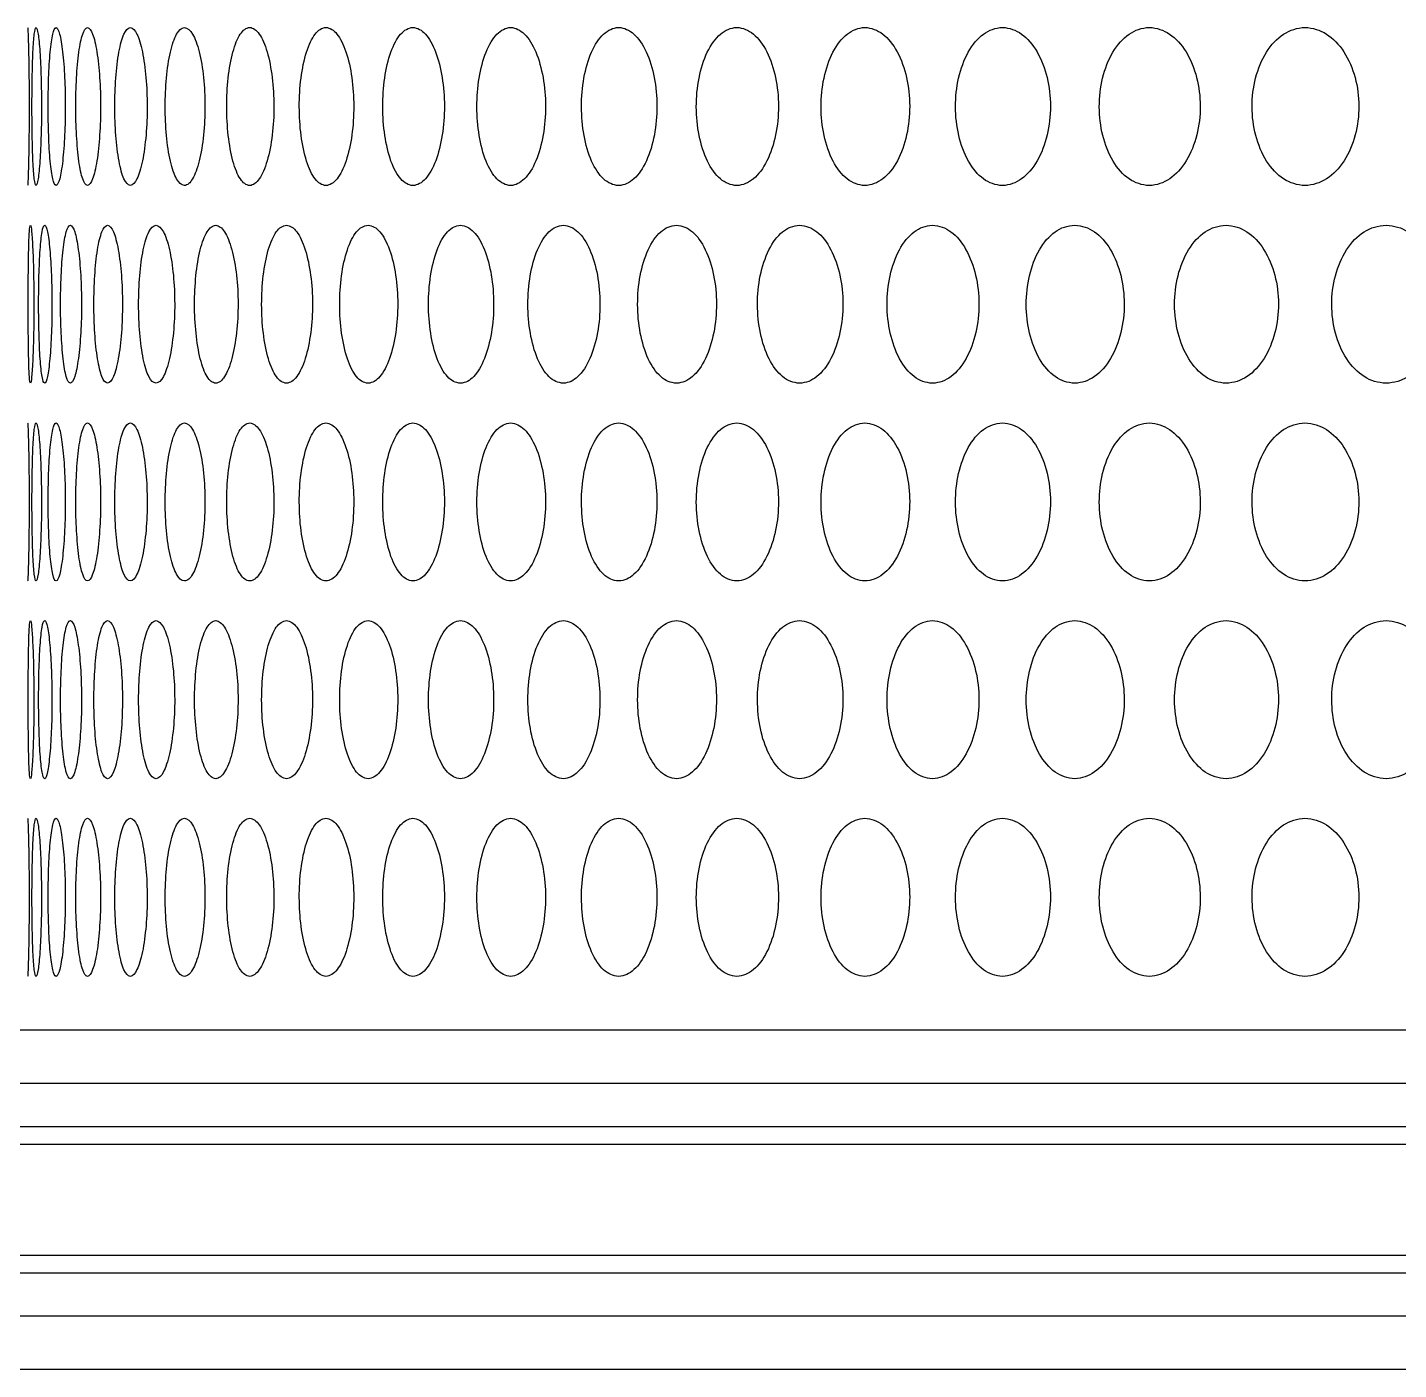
# Model space of a CAD drawing. Header units: millimetres. Extents: x 750 to 8479, y 2174 to 4333.
# Drawn here: x 1027.4 to 1096.8, y 2605.2 to 2673.1 of the extents above; entities that cross this region are included whole.
import ezdxf

# ---------------------------------------------------------------- set-up
doc = ezdxf.new("R2010")
doc.units = ezdxf.units.MM
doc.header["$LTSCALE"] = 153.67
doc.layers.add('02___PRT_ALL_AXES', color=7, linetype='CONTINUOUS')

msp = doc.modelspace()

# ---------------------------------------------------------------- linework, layer by layer
at = {"layer": '02___PRT_ALL_AXES', "color": 0, "linetype": 'Continuous'}
for p, q in [((1529.25067, 2622.35331), (1023.94441, 2622.35331)), ((1538.06146, 2619.64215), (1015.07662, 2619.64215)), ((1012.91179, 2617.46591), (1537.89345, 2617.46591)), ((1012.81221, 2616.58197), (1538.8604, 2616.58197)), ((1537.68498, 2610.94985), (1012.81221, 2610.94985)), ((1012.91179, 2610.06591), (1538.31789, 2610.06591)), ((1015.07662, 2607.88967), (1538.06146, 2607.88967)), ((1529.25067, 2605.17852), (1023.94441, 2605.17852))]:
    msp.add_line(p, q, dxfattribs=at)
for points in [[(1027.42862, 2673.06591), (1027.43552, 2673.04407), (1027.45192, 2672.83209), (1027.4805, 2671.88914), (1027.50241, 2670.54927), (1027.51024, 2669.08257), (1027.50272, 2667.60871), (1027.48079, 2666.25421), (1027.45201, 2665.30107), (1027.43555, 2665.08754), (1027.42862, 2665.06591)], [(1027.85966, 2665.06591), (1027.82408, 2665.08775), (1027.7645, 2665.29974), (1027.69755, 2666.24269), (1027.65933, 2667.58256), (1027.64735, 2669.04925), (1027.65884, 2670.52312), (1027.69692, 2671.87762), (1027.76417, 2672.83075), (1027.82394, 2673.04428), (1027.85966, 2673.06591)], [(1027.85966, 2673.06591), (1027.89524, 2673.04407), (1027.96291, 2672.83209), (1028.05595, 2671.88914), (1028.11844, 2670.54927), (1028.13961, 2669.08257), (1028.11928, 2667.60871), (1028.05688, 2666.25421), (1027.9633, 2665.30107), (1027.89538, 2665.08754), (1027.85966, 2665.06591)], [(1028.87188, 2665.06591), (1028.8077, 2665.08775), (1028.69696, 2665.29974), (1028.56566, 2666.24269), (1028.48693, 2667.58256), (1028.46161, 2669.04925), (1028.4859, 2670.52312), (1028.56441, 2671.87762), (1028.69634, 2672.83075), (1028.80744, 2673.04428), (1028.87188, 2673.06591)], [(1028.87188, 2673.06591), (1028.93605, 2673.04407), (1029.05485, 2672.83209), (1029.21213, 2671.88914), (1029.31503, 2670.54927), (1029.34951, 2669.08257), (1029.31642, 2667.60871), (1029.21367, 2666.25421), (1029.05552, 2665.30107), (1028.93631, 2665.08754), (1028.87188, 2665.06591)], [(1030.46291, 2665.06591), (1030.37029, 2665.08775), (1030.20866, 2665.29974), (1030.01331, 2666.24269), (1029.89424, 2667.58256), (1029.85564, 2669.04925), (1029.89268, 2670.52312), (1030.01144, 2671.87762), (1030.20775, 2672.83075), (1030.36992, 2673.04428), (1030.46291, 2673.06591)], [(1030.46291, 2673.06591), (1030.55554, 2673.04407), (1030.72518, 2672.83209), (1030.94634, 2671.88914), (1031.08942, 2670.54927), (1031.13712, 2669.08257), (1031.09133, 2667.60871), (1030.9485, 2666.25421), (1030.72614, 2665.30107), (1030.55591, 2665.08754), (1030.46291, 2665.06591)], [(1032.62907, 2665.06591), (1032.50821, 2665.08775), (1032.29606, 2665.29974), (1032.03712, 2666.24269), (1031.878, 2667.58256), (1031.8262, 2669.04925), (1031.8759, 2670.52312), (1032.03464, 2671.87762), (1032.29486, 2672.83075), (1032.50772, 2673.04428), (1032.62907, 2673.06591)], [(1032.62907, 2673.06591), (1032.74992, 2673.04407), (1032.97001, 2672.83209), (1033.25454, 2671.88914), (1033.43746, 2670.54927), (1033.49828, 2669.08257), (1033.43991, 2667.60871), (1033.25731, 2666.25421), (1032.97125, 2665.30107), (1032.75041, 2665.08754), (1032.62907, 2665.06591)], [(1035.36529, 2665.06591), (1035.21648, 2665.08775), (1034.9543, 2665.29974), (1034.63238, 2666.24269), (1034.43357, 2667.58256), (1034.3687, 2669.04925), (1034.43095, 2670.52312), (1034.62929, 2671.87762), (1034.95283, 2672.83075), (1035.21588, 2673.04428), (1035.36529, 2673.06591)], [(1035.36529, 2673.06591), (1035.51409, 2673.04407), (1035.78412, 2672.83209), (1036.13135, 2671.88914), (1036.35369, 2670.54927), (1036.42748, 2669.08257), (1036.35666, 2667.60871), (1036.13472, 2666.25421), (1035.78565, 2665.30107), (1035.51469, 2665.08754), (1035.36529, 2665.06591)], [(1038.66521, 2665.06591), (1038.4888, 2665.08775), (1038.1772, 2665.29974), (1037.79304, 2666.24269), (1037.55501, 2667.58256), (1037.47723, 2669.04925), (1037.55187, 2670.52312), (1037.78935, 2671.87762), (1038.17545, 2672.83075), (1038.48809, 2673.04428), (1038.66521, 2673.06591)], [(1038.66521, 2673.06591), (1038.84162, 2673.04407), (1039.16096, 2672.83209), (1039.57008, 2671.88914), (1039.83132, 2670.54927), (1039.91791, 2669.08257), (1039.8348, 2667.60871), (1039.57405, 2666.25421), (1039.16276, 2665.30107), (1038.84233, 2665.08754), (1038.66521, 2665.06591)], [(1042.52114, 2665.06591), (1042.31754, 2665.08775), (1041.95725, 2665.29974), (1041.51175, 2666.24269), (1041.23506, 2667.58256), (1041.14453, 2669.04925), (1041.2314, 2670.52312), (1041.50747, 2671.87762), (1041.95523, 2672.83075), (1042.31672, 2673.04428), (1042.52114, 2673.06591)], [(1042.52114, 2673.06591), (1042.72475, 2673.04407), (1043.09265, 2672.83209), (1043.56271, 2671.88914), (1043.86224, 2670.54927), (1043.96143, 2669.08257), (1043.86624, 2667.60871), (1043.56727, 2666.25421), (1043.09472, 2665.30107), (1042.72557, 2665.08754), (1042.52114, 2665.06591)], [(1046.92411, 2665.06591), (1046.69379, 2665.08775), (1046.28565, 2665.29974), (1045.77984, 2666.24269), (1045.46513, 2667.58256), (1045.36207, 2669.04925), (1045.46096, 2670.52312), (1045.77498, 2671.87762), (1046.28336, 2672.83075), (1046.69286, 2673.04428), (1046.92411, 2673.06591)], [(1046.92411, 2673.06591), (1047.15443, 2673.04407), (1047.57004, 2672.83209), (1048.09995, 2671.88914), (1048.43708, 2670.54927), (1048.54863, 2669.08257), (1048.44157, 2667.60871), (1048.10508, 2666.25421), (1047.57239, 2665.30107), (1047.15536, 2665.08754), (1046.92411, 2665.06591)], [(1051.86386, 2665.06591), (1051.60736, 2665.08775), (1051.15232, 2665.29974), (1050.58738, 2666.24269), (1050.23537, 2667.58256), (1050.12002, 2669.04925), (1050.23071, 2670.52312), (1050.58195, 2671.87762), (1051.14976, 2672.83075), (1051.60632, 2673.04428), (1051.86386, 2673.06591)], [(1051.86386, 2673.06591), (1052.12036, 2673.04407), (1052.58271, 2672.83209), (1053.17123, 2671.88914), (1053.54517, 2670.54927), (1053.66883, 2669.08257), (1053.55015, 2667.60871), (1053.17693, 2666.25421), (1052.58532, 2665.30107), (1052.12139, 2665.08754), (1051.86386, 2665.06591)], [(1057.32888, 2665.06591), (1057.04679, 2665.08775), (1056.54591, 2665.29974), (1055.92316, 2666.24269), (1055.53469, 2667.58256), (1055.40732, 2669.04925), (1055.52954, 2670.52312), (1055.91717, 2671.87762), (1056.54309, 2672.83075), (1057.04566, 2673.04428), (1057.32888, 2673.06591)], [(1057.32888, 2673.06591), (1057.61097, 2673.04407), (1058.11899, 2672.83209), (1058.76474, 2671.88914), (1059.17462, 2670.54927), (1059.3101, 2669.08257), (1059.18007, 2667.60871), (1058.77099, 2666.25421), (1058.12185, 2665.30107), (1057.6121, 2665.08754), (1057.32888, 2665.06591)], [(1063.30645, 2665.06591), (1062.99943, 2665.08775), (1062.45388, 2665.29974), (1061.77477, 2666.24269), (1061.35073, 2667.58256), (1061.21164, 2669.04925), (1061.34511, 2670.52312), (1061.76823, 2671.87762), (1062.45081, 2672.83075), (1062.9982, 2673.04428), (1063.30645, 2673.06591)], [(1063.30645, 2673.06591), (1063.61347, 2673.04407), (1064.16596, 2672.83209), (1064.86745, 2671.88914), (1065.31231, 2670.54927), (1065.4593, 2669.08257), (1065.31824, 2667.60871), (1064.87424, 2666.25421), (1064.16908, 2665.30107), (1063.6147, 2665.08754), (1063.30645, 2665.06591)], [(1069.78265, 2665.06591), (1069.45142, 2665.08775), (1068.86246, 2665.29974), (1068.12857, 2666.24269), (1067.66995, 2667.58256), (1067.51946, 2669.04925), (1067.66387, 2670.52312), (1068.12151, 2671.87762), (1068.85914, 2672.83075), (1069.45009, 2673.04428), (1069.78265, 2673.06591)], [(1069.78265, 2673.06591), (1070.11388, 2673.04407), (1070.70957, 2672.83209), (1071.46516, 2671.88914), (1071.94397, 2670.54927), (1072.10211, 2669.08257), (1071.95034, 2667.60871), (1071.47247, 2666.25421), (1070.71293, 2665.30107), (1070.11521, 2665.08754), (1069.78265, 2665.06591)], [(1076.74239, 2665.06591), (1076.38772, 2665.08775), (1075.75672, 2665.29974), (1074.96977, 2666.24269), (1074.47764, 2667.58256), (1074.31609, 2669.04925), (1074.47111, 2670.52312), (1074.96219, 2671.87762), (1075.75317, 2672.83075), (1076.38629, 2673.04428), (1076.74239, 2673.06591)], [(1076.74239, 2673.06591), (1077.09706, 2673.04407), (1077.73456, 2672.83209), (1078.54249, 2671.88914), (1079.05413, 2670.54927), (1079.22307, 2669.08257), (1079.06094, 2667.60871), (1078.55031, 2666.25421), (1077.73815, 2665.30107), (1077.09849, 2665.08754), (1076.74239, 2665.06591)], [(1084.16946, 2665.06591), (1083.79218, 2665.08775), (1083.12062, 2665.29974), (1082.28243, 2666.24269), (1081.75793, 2667.58256), (1081.58572, 2669.04925), (1081.75098, 2670.52312), (1082.27435, 2671.87762), (1083.11684, 2672.83075), (1083.79066, 2673.04428), (1084.16946, 2673.06591)], [(1084.16946, 2673.06591), (1084.54675, 2673.04407), (1085.22457, 2672.83209), (1086.08297, 2671.88914), (1086.62625, 2670.54927), (1086.80559, 2669.08257), (1086.63348, 2667.60871), (1086.09127, 2666.25421), (1085.22839, 2665.30107), (1084.54827, 2665.08754), (1084.16946, 2665.06591)], [(1092.04658, 2665.06591), (1091.64756, 2665.08775), (1090.937, 2665.29974), (1090.04952, 2666.24269), (1089.49389, 2667.58256), (1089.3114, 2669.04925), (1089.48652, 2670.52312), (1090.04097, 2671.87762), (1090.933, 2672.83075), (1091.64595, 2673.04428), (1092.04658, 2673.06591)], [(1092.04658, 2673.06591), (1092.4456, 2673.04407), (1093.16217, 2672.83209), (1094.06902, 2671.88914), (1094.64269, 2670.54927), (1094.83201, 2669.08257), (1094.65032, 2667.60871), (1094.0778, 2666.25421), (1093.16621, 2665.30107), (1092.44721, 2665.08754), (1092.04658, 2665.06591)], [(1027.5714, 2655.06591), (1027.55016, 2655.08775), (1027.51621, 2655.29974), (1027.4815, 2656.24269), (1027.46358, 2657.58256), (1027.45829, 2659.04925), (1027.46336, 2660.52312), (1027.48119, 2661.87762), (1027.51602, 2662.83075), (1027.55007, 2663.04428), (1027.5714, 2663.06591)], [(1027.5714, 2663.06591), (1027.59265, 2663.04407), (1027.63469, 2662.83209), (1027.69552, 2661.88914), (1027.73773, 2660.54927), (1027.75223, 2659.08257), (1027.73831, 2657.60871), (1027.69613, 2656.25421), (1027.63493, 2655.30107), (1027.59273, 2655.08754), (1027.5714, 2655.06591)], [(1028.29324, 2655.06591), (1028.24335, 2655.08775), (1028.15816, 2655.29974), (1028.059, 2656.24269), (1028.00051, 2657.58256), (1027.98186, 2659.04925), (1027.99975, 2660.52312), (1028.05807, 2661.87762), (1028.15769, 2662.83075), (1028.24314, 2663.04428), (1028.29324, 2663.06591)], [(1028.29324, 2663.06591), (1028.34313, 2663.04407), (1028.43639, 2662.83209), (1028.56159, 2661.88914), (1028.6443, 2660.54927), (1028.67214, 2659.08257), (1028.64542, 2657.60871), (1028.56282, 2656.25421), (1028.43692, 2655.30107), (1028.34333, 2655.08754), (1028.29324, 2655.06591)], [(1029.59524, 2655.06591), (1029.51682, 2655.08775), (1029.3806, 2655.29974), (1029.21722, 2656.24269), (1029.11829, 2657.58256), (1029.08632, 2659.04925), (1029.117, 2660.52312), (1029.21567, 2661.87762), (1029.37983, 2662.83075), (1029.5165, 2663.04428), (1029.59524, 2663.06591)], [(1029.59524, 2663.06591), (1029.67367, 2663.04407), (1029.81792, 2662.83209), (1030.0072, 2661.88914), (1030.13023, 2660.54927), (1030.17133, 2659.08257), (1030.13188, 2657.60871), (1030.00905, 2656.25421), (1029.81874, 2655.30107), (1029.67398, 2655.08754), (1029.59524, 2655.06591)], [(1031.47438, 2655.06591), (1031.36761, 2655.08775), (1031.18067, 2655.29974), (1030.95345, 2656.24269), (1030.81432, 2657.58256), (1030.76911, 2659.04925), (1030.81249, 2660.52312), (1030.95128, 2661.87762), (1031.17962, 2662.83075), (1031.36718, 2663.04428), (1031.47438, 2663.06591)], [(1031.47438, 2663.06591), (1031.58116, 2663.04407), (1031.77608, 2662.83209), (1032.029, 2661.88914), (1032.19204, 2660.54927), (1032.24632, 2659.08257), (1032.19422, 2657.60871), (1032.03146, 2656.25421), (1031.77718, 2655.30107), (1031.58158, 2655.08754), (1031.47438, 2655.06591)], [(1033.92629, 2655.06591), (1033.79142, 2655.08775), (1033.55418, 2655.29974), (1033.26366, 2656.24269), (1033.08465, 2657.58256), (1033.0263, 2659.04925), (1033.08229, 2660.52312), (1033.26088, 2661.87762), (1033.55285, 2662.83075), (1033.79087, 2663.04428), (1033.92629, 2663.06591)], [(1033.92629, 2663.06591), (1034.06116, 2663.04407), (1034.30629, 2662.83209), (1034.62226, 2661.88914), (1034.82495, 2660.54927), (1034.89227, 2659.08257), (1034.82765, 2657.60871), (1034.62533, 2656.25421), (1034.30767, 2655.30107), (1034.0617, 2655.08754), (1033.92629, 2655.06591)], [(1036.94524, 2655.06591), (1036.78258, 2655.08775), (1036.49561, 2655.29974), (1036.14246, 2656.24269), (1035.92398, 2657.58256), (1035.85263, 2659.04925), (1035.9211, 2660.52312), (1036.13907, 2661.87762), (1036.494, 2662.83075), (1036.78193, 2663.04428), (1036.94524, 2663.06591)], [(1036.94524, 2663.06591), (1037.10789, 2663.04407), (1037.40266, 2662.83209), (1037.78094, 2661.88914), (1038.0228, 2660.54927), (1038.10302, 2659.08257), (1038.02603, 2657.60871), (1037.78462, 2656.25421), (1037.40432, 2655.30107), (1037.10855, 2655.08754), (1036.94524, 2655.06591)], [(1040.52421, 2655.06591), (1040.33415, 2655.08775), (1039.9981, 2655.29974), (1039.58315, 2656.24269), (1039.32572, 2657.58256), (1039.24153, 2659.04925), (1039.32231, 2660.52312), (1039.57917, 2661.87762), (1039.99622, 2662.83075), (1040.33338, 2663.04428), (1040.52421, 2663.06591)], [(1040.52421, 2663.06591), (1040.71427, 2663.04407), (1041.05799, 2662.83209), (1041.4977, 2661.88914), (1041.77817, 2660.54927), (1041.87109, 2659.08257), (1041.78191, 2657.60871), (1041.50197, 2656.25421), (1041.05993, 2655.30107), (1040.71503, 2655.08754), (1040.52421, 2655.06591)], [(1044.65486, 2655.06591), (1044.43784, 2655.08775), (1044.05351, 2655.29974), (1043.57771, 2656.24269), (1043.28192, 2657.58256), (1043.1851, 2659.04925), (1043.27801, 2660.52312), (1043.57314, 2661.87762), (1044.05135, 2662.83075), (1044.43696, 2663.04428), (1044.65486, 2663.06591)], [(1044.65486, 2663.06591), (1044.87188, 2663.04407), (1045.26376, 2662.83209), (1045.76388, 2661.88914), (1046.08231, 2660.54927), (1046.18771, 2659.08257), (1046.08655, 2657.60871), (1045.76873, 2656.25421), (1045.26597, 2655.30107), (1044.87276, 2655.08754), (1044.65486, 2655.06591)], [(1049.32758, 2655.06591), (1049.08409, 2655.08775), (1048.65238, 2655.29974), (1048.11685, 2656.24269), (1047.78339, 2657.58256), (1047.67416, 2659.04925), (1047.77898, 2660.52312), (1048.1117, 2661.87762), (1048.64995, 2662.83075), (1049.08312, 2663.04428), (1049.32758, 2663.06591)], [(1049.32758, 2663.06591), (1049.57106, 2663.04407), (1050.01017, 2662.83209), (1050.56954, 2661.88914), (1050.92518, 2660.54927), (1051.04282, 2659.08257), (1050.92992, 2657.60871), (1050.57496, 2656.25421), (1050.01265, 2655.30107), (1049.57204, 2655.08754), (1049.32758, 2655.06591)], [(1054.53148, 2655.06591), (1054.2621, 2655.08775), (1053.784, 2655.29974), (1053.18999, 2656.24269), (1052.81964, 2657.58256), (1052.69825, 2659.04925), (1052.81474, 2660.52312), (1053.18427, 2661.87762), (1053.78131, 2662.83075), (1054.26102, 2663.04428), (1054.53148, 2663.06591)], [(1054.53148, 2663.06591), (1054.80085, 2663.04407), (1055.28618, 2662.83209), (1055.90349, 2661.88914), (1056.29551, 2660.54927), (1056.42512, 2659.08257), (1056.30073, 2657.60871), (1055.90947, 2656.25421), (1055.28891, 2655.30107), (1054.80194, 2655.08754), (1054.53148, 2655.06591)], [(1060.25444, 2655.06591), (1059.9598, 2655.08775), (1059.43643, 2655.29974), (1058.78531, 2656.24269), (1058.37893, 2657.58256), (1058.24567, 2659.04925), (1058.37355, 2660.52312), (1058.77905, 2661.87762), (1059.43349, 2662.83075), (1059.95862, 2663.04428), (1060.25444, 2663.06591)], [(1060.25444, 2663.06591), (1060.54908, 2663.04407), (1061.07949, 2662.83209), (1061.75331, 2661.88914), (1062.1808, 2660.54927), (1062.32207, 2659.08257), (1062.18649, 2657.60871), (1061.75983, 2656.25421), (1061.08248, 2655.30107), (1060.55026, 2655.08754), (1060.25444, 2655.06591)], [(1066.48314, 2655.06591), (1066.16392, 2655.08775), (1065.5965, 2655.29974), (1064.88979, 2656.24269), (1064.44833, 2657.58256), (1064.3035, 2659.04925), (1064.44249, 2660.52312), (1064.88299, 2661.87762), (1065.5933, 2662.83075), (1066.16264, 2663.04428), (1066.48314, 2663.06591)], [(1066.48314, 2663.06591), (1066.80235, 2663.04407), (1067.37661, 2662.83209), (1068.10537, 2661.88914), (1068.56734, 2660.54927), (1068.71995, 2659.08257), (1068.57349, 2657.60871), (1068.11242, 2656.25421), (1067.37985, 2655.30107), (1066.80364, 2655.08754), (1066.48314, 2655.06591)], [(1073.20306, 2655.06591), (1072.86001, 2655.08775), (1072.24986, 2655.29974), (1071.48921, 2656.24269), (1071.0137, 2657.58256), (1070.85764, 2659.04925), (1071.0074, 2660.52312), (1071.48189, 2661.87762), (1072.24642, 2662.83075), (1072.85863, 2663.04428), (1073.20306, 2663.06591)], [(1073.20306, 2663.06591), (1073.54611, 2663.04407), (1074.16289, 2662.83209), (1074.94488, 2661.88914), (1075.44025, 2660.54927), (1075.60384, 2659.08257), (1075.44684, 2657.60871), (1074.95244, 2656.25421), (1074.16636, 2655.30107), (1073.54749, 2655.08754), (1073.20306, 2655.06591)], [(1080.39857, 2655.06591), (1080.03248, 2655.08775), (1079.38102, 2655.29974), (1078.5682, 2656.24269), (1078.05974, 2657.58256), (1077.89282, 2659.04925), (1078.053, 2660.52312), (1078.56038, 2661.87762), (1079.37735, 2662.83075), (1080.03101, 2663.04428), (1080.39857, 2663.06591)], [(1080.39857, 2663.06591), (1080.76465, 2663.04407), (1081.4225, 2662.83209), (1082.25591, 2661.88914), (1082.78353, 2660.54927), (1082.95772, 2659.08257), (1082.79055, 2657.60871), (1082.26397, 2656.25421), (1081.42621, 2655.30107), (1080.76612, 2655.08754), (1080.39857, 2655.06591)], [(1088.05289, 2655.06591), (1087.66462, 2655.08775), (1086.97337, 2655.29974), (1086.11028, 2656.24269), (1085.57005, 2657.58256), (1085.39265, 2659.04925), (1085.56289, 2660.52312), (1086.10196, 2661.87762), (1086.96948, 2662.83075), (1087.66306, 2663.04428), (1088.05289, 2663.06591)], [(1088.05289, 2663.06591), (1088.44116, 2663.04407), (1089.13855, 2662.83209), (1090.02144, 2661.88914), (1090.58007, 2660.54927), (1090.76446, 2659.08257), (1090.5875, 2657.60871), (1090.02998, 2656.25421), (1089.14248, 2655.30107), (1088.44272, 2655.08754), (1088.05289, 2655.06591)], [(1096.14821, 2655.06591), (1095.73866, 2655.08775), (1095.00922, 2655.29974), (1094.09787, 2656.24269), (1093.52714, 2657.58256), (1093.33968, 2659.04925), (1093.51958, 2660.52312), (1094.08909, 2661.87762), (1095.00512, 2662.83075), (1095.73702, 2663.04428), (1096.14821, 2663.06591)], [(1096.14821, 2663.06591), (1096.55776, 2663.04407), (1097.29307, 2662.83209), (1098.22337, 2661.88914), (1098.81173, 2660.54927), (1099.00588, 2659.08257), (1098.81955, 2657.60871), (1098.23237, 2656.25421), (1097.29722, 2655.30107), (1096.5594, 2655.08754), (1096.14821, 2655.06591)], [(1027.42862, 2653.06591), (1027.43552, 2653.04407), (1027.45192, 2652.83209), (1027.4805, 2651.88914), (1027.50241, 2650.54927), (1027.51024, 2649.08257), (1027.50272, 2647.60871), (1027.48079, 2646.25421), (1027.45201, 2645.30107), (1027.43555, 2645.08754), (1027.42862, 2645.06591)], [(1027.85966, 2645.06591), (1027.82408, 2645.08775), (1027.7645, 2645.29974), (1027.69755, 2646.24269), (1027.65933, 2647.58256), (1027.64735, 2649.04925), (1027.65884, 2650.52312), (1027.69692, 2651.87762), (1027.76417, 2652.83075), (1027.82394, 2653.04428), (1027.85966, 2653.06591)], [(1027.85966, 2653.06591), (1027.89524, 2653.04407), (1027.96291, 2652.83209), (1028.05595, 2651.88914), (1028.11844, 2650.54927), (1028.13961, 2649.08257), (1028.11928, 2647.60871), (1028.05688, 2646.25421), (1027.9633, 2645.30107), (1027.89538, 2645.08754), (1027.85966, 2645.06591)], [(1028.87188, 2645.06591), (1028.8077, 2645.08775), (1028.69696, 2645.29974), (1028.56566, 2646.24269), (1028.48693, 2647.58256), (1028.46161, 2649.04925), (1028.4859, 2650.52312), (1028.56441, 2651.87762), (1028.69634, 2652.83075), (1028.80744, 2653.04428), (1028.87188, 2653.06591)], [(1028.87188, 2653.06591), (1028.93605, 2653.04407), (1029.05485, 2652.83209), (1029.21213, 2651.88914), (1029.31503, 2650.54927), (1029.34951, 2649.08257), (1029.31642, 2647.60871), (1029.21367, 2646.25421), (1029.05552, 2645.30107), (1028.93631, 2645.08754), (1028.87188, 2645.06591)], [(1030.46291, 2645.06591), (1030.37029, 2645.08775), (1030.20866, 2645.29974), (1030.01331, 2646.24269), (1029.89424, 2647.58256), (1029.85564, 2649.04925), (1029.89268, 2650.52312), (1030.01144, 2651.87762), (1030.20775, 2652.83075), (1030.36992, 2653.04428), (1030.46291, 2653.06591)], [(1030.46291, 2653.06591), (1030.55554, 2653.04407), (1030.72518, 2652.83209), (1030.94634, 2651.88914), (1031.08942, 2650.54927), (1031.13712, 2649.08257), (1031.09133, 2647.60871), (1030.9485, 2646.25421), (1030.72614, 2645.30107), (1030.55591, 2645.08754), (1030.46291, 2645.06591)], [(1032.62907, 2645.06591), (1032.50821, 2645.08775), (1032.29606, 2645.29974), (1032.03712, 2646.24269), (1031.878, 2647.58256), (1031.8262, 2649.04925), (1031.8759, 2650.52312), (1032.03464, 2651.87762), (1032.29486, 2652.83075), (1032.50772, 2653.04428), (1032.62907, 2653.06591)], [(1032.62907, 2653.06591), (1032.74992, 2653.04407), (1032.97001, 2652.83209), (1033.25454, 2651.88914), (1033.43746, 2650.54927), (1033.49828, 2649.08257), (1033.43991, 2647.60871), (1033.25731, 2646.25421), (1032.97125, 2645.30107), (1032.75041, 2645.08754), (1032.62907, 2645.06591)], [(1035.36529, 2645.06591), (1035.21648, 2645.08775), (1034.9543, 2645.29974), (1034.63238, 2646.24269), (1034.43357, 2647.58256), (1034.3687, 2649.04925), (1034.43095, 2650.52312), (1034.62929, 2651.87762), (1034.95283, 2652.83075), (1035.21588, 2653.04428), (1035.36529, 2653.06591)], [(1035.36529, 2653.06591), (1035.51409, 2653.04407), (1035.78412, 2652.83209), (1036.13135, 2651.88914), (1036.35369, 2650.54927), (1036.42748, 2649.08257), (1036.35666, 2647.60871), (1036.13472, 2646.25421), (1035.78565, 2645.30107), (1035.51469, 2645.08754), (1035.36529, 2645.06591)], [(1038.66521, 2645.06591), (1038.4888, 2645.08775), (1038.1772, 2645.29974), (1037.79304, 2646.24269), (1037.55501, 2647.58256), (1037.47723, 2649.04925), (1037.55187, 2650.52312), (1037.78935, 2651.87762), (1038.17545, 2652.83075), (1038.48809, 2653.04428), (1038.66521, 2653.06591)], [(1038.66521, 2653.06591), (1038.84162, 2653.04407), (1039.16096, 2652.83209), (1039.57008, 2651.88914), (1039.83132, 2650.54927), (1039.91791, 2649.08257), (1039.8348, 2647.60871), (1039.57405, 2646.25421), (1039.16276, 2645.30107), (1038.84233, 2645.08754), (1038.66521, 2645.06591)], [(1042.52114, 2645.06591), (1042.31754, 2645.08775), (1041.95725, 2645.29974), (1041.51175, 2646.24269), (1041.23506, 2647.58256), (1041.14453, 2649.04925), (1041.2314, 2650.52312), (1041.50747, 2651.87762), (1041.95523, 2652.83075), (1042.31672, 2653.04428), (1042.52114, 2653.06591)], [(1042.52114, 2653.06591), (1042.72475, 2653.04407), (1043.09265, 2652.83209), (1043.56271, 2651.88914), (1043.86224, 2650.54927), (1043.96143, 2649.08257), (1043.86624, 2647.60871), (1043.56727, 2646.25421), (1043.09472, 2645.30107), (1042.72557, 2645.08754), (1042.52114, 2645.06591)], [(1046.92411, 2645.06591), (1046.69379, 2645.08775), (1046.28565, 2645.29974), (1045.77984, 2646.24269), (1045.46513, 2647.58256), (1045.36207, 2649.04925), (1045.46096, 2650.52312), (1045.77498, 2651.87762), (1046.28336, 2652.83075), (1046.69286, 2653.04428), (1046.92411, 2653.06591)], [(1046.92411, 2653.06591), (1047.15443, 2653.04407), (1047.57004, 2652.83209), (1048.09995, 2651.88914), (1048.43708, 2650.54927), (1048.54863, 2649.08257), (1048.44157, 2647.60871), (1048.10508, 2646.25421), (1047.57239, 2645.30107), (1047.15536, 2645.08754), (1046.92411, 2645.06591)], [(1051.86386, 2645.06591), (1051.60736, 2645.08775), (1051.15232, 2645.29974), (1050.58738, 2646.24269), (1050.23537, 2647.58256), (1050.12002, 2649.04925), (1050.23071, 2650.52312), (1050.58195, 2651.87762), (1051.14976, 2652.83075), (1051.60632, 2653.04428), (1051.86386, 2653.06591)], [(1051.86386, 2653.06591), (1052.12036, 2653.04407), (1052.58271, 2652.83209), (1053.17123, 2651.88914), (1053.54517, 2650.54927), (1053.66883, 2649.08257), (1053.55015, 2647.60871), (1053.17693, 2646.25421), (1052.58532, 2645.30107), (1052.12139, 2645.08754), (1051.86386, 2645.06591)], [(1057.32888, 2645.06591), (1057.04679, 2645.08775), (1056.54591, 2645.29974), (1055.92316, 2646.24269), (1055.53469, 2647.58256), (1055.40732, 2649.04925), (1055.52954, 2650.52312), (1055.91717, 2651.87762), (1056.54309, 2652.83075), (1057.04566, 2653.04428), (1057.32888, 2653.06591)], [(1057.32888, 2653.06591), (1057.61097, 2653.04407), (1058.11899, 2652.83209), (1058.76474, 2651.88914), (1059.17462, 2650.54927), (1059.3101, 2649.08257), (1059.18007, 2647.60871), (1058.77099, 2646.25421), (1058.12185, 2645.30107), (1057.6121, 2645.08754), (1057.32888, 2645.06591)], [(1063.30645, 2645.06591), (1062.99943, 2645.08775), (1062.45388, 2645.29974), (1061.77477, 2646.24269), (1061.35073, 2647.58256), (1061.21164, 2649.04925), (1061.34511, 2650.52312), (1061.76823, 2651.87762), (1062.45081, 2652.83075), (1062.9982, 2653.04428), (1063.30645, 2653.06591)], [(1063.30645, 2653.06591), (1063.61347, 2653.04407), (1064.16596, 2652.83209), (1064.86745, 2651.88914), (1065.31231, 2650.54927), (1065.4593, 2649.08257), (1065.31824, 2647.60871), (1064.87424, 2646.25421), (1064.16908, 2645.30107), (1063.6147, 2645.08754), (1063.30645, 2645.06591)], [(1069.78265, 2645.06591), (1069.45142, 2645.08775), (1068.86246, 2645.29974), (1068.12857, 2646.24269), (1067.66995, 2647.58256), (1067.51946, 2649.04925), (1067.66387, 2650.52312), (1068.12151, 2651.87762), (1068.85914, 2652.83075), (1069.45009, 2653.04428), (1069.78265, 2653.06591)], [(1069.78265, 2653.06591), (1070.11388, 2653.04407), (1070.70957, 2652.83209), (1071.46516, 2651.88914), (1071.94397, 2650.54927), (1072.10211, 2649.08257), (1071.95034, 2647.60871), (1071.47247, 2646.25421), (1070.71293, 2645.30107), (1070.11521, 2645.08754), (1069.78265, 2645.06591)], [(1076.74239, 2645.06591), (1076.38772, 2645.08775), (1075.75672, 2645.29974), (1074.96977, 2646.24269), (1074.47764, 2647.58256), (1074.31609, 2649.04925), (1074.47111, 2650.52312), (1074.96219, 2651.87762), (1075.75317, 2652.83075), (1076.38629, 2653.04428), (1076.74239, 2653.06591)], [(1076.74239, 2653.06591), (1077.09706, 2653.04407), (1077.73456, 2652.83209), (1078.54249, 2651.88914), (1079.05413, 2650.54927), (1079.22307, 2649.08257), (1079.06094, 2647.60871), (1078.55031, 2646.25421), (1077.73815, 2645.30107), (1077.09849, 2645.08754), (1076.74239, 2645.06591)], [(1084.16946, 2645.06591), (1083.79218, 2645.08775), (1083.12062, 2645.29974), (1082.28243, 2646.24269), (1081.75793, 2647.58256), (1081.58572, 2649.04925), (1081.75098, 2650.52312), (1082.27435, 2651.87762), (1083.11684, 2652.83075), (1083.79066, 2653.04428), (1084.16946, 2653.06591)], [(1084.16946, 2653.06591), (1084.54675, 2653.04407), (1085.22457, 2652.83209), (1086.08297, 2651.88914), (1086.62625, 2650.54927), (1086.80559, 2649.08257), (1086.63348, 2647.60871), (1086.09127, 2646.25421), (1085.22839, 2645.30107), (1084.54827, 2645.08754), (1084.16946, 2645.06591)], [(1092.04658, 2645.06591), (1091.64756, 2645.08775), (1090.937, 2645.29974), (1090.04952, 2646.24269), (1089.49389, 2647.58256), (1089.3114, 2649.04925), (1089.48652, 2650.52312), (1090.04097, 2651.87762), (1090.933, 2652.83075), (1091.64595, 2653.04428), (1092.04658, 2653.06591)], [(1092.04658, 2653.06591), (1092.4456, 2653.04407), (1093.16217, 2652.83209), (1094.06902, 2651.88914), (1094.64269, 2650.54927), (1094.83201, 2649.08257), (1094.65032, 2647.60871), (1094.0778, 2646.25421), (1093.16621, 2645.30107), (1092.44721, 2645.08754), (1092.04658, 2645.06591)], [(1027.5714, 2635.06591), (1027.55016, 2635.08775), (1027.51621, 2635.29974), (1027.4815, 2636.24269), (1027.46358, 2637.58256), (1027.45829, 2639.04925), (1027.46336, 2640.52312), (1027.48119, 2641.87762), (1027.51602, 2642.83075), (1027.55007, 2643.04428), (1027.5714, 2643.06591)], [(1027.5714, 2643.06591), (1027.59265, 2643.04407), (1027.63469, 2642.83209), (1027.69552, 2641.88914), (1027.73773, 2640.54927), (1027.75223, 2639.08257), (1027.73831, 2637.60871), (1027.69613, 2636.25421), (1027.63493, 2635.30107), (1027.59273, 2635.08754), (1027.5714, 2635.06591)], [(1028.29324, 2635.06591), (1028.24335, 2635.08775), (1028.15816, 2635.29974), (1028.059, 2636.24269), (1028.00051, 2637.58256), (1027.98186, 2639.04925), (1027.99975, 2640.52312), (1028.05807, 2641.87762), (1028.15769, 2642.83075), (1028.24314, 2643.04428), (1028.29324, 2643.06591)], [(1028.29324, 2643.06591), (1028.34313, 2643.04407), (1028.43639, 2642.83209), (1028.56159, 2641.88914), (1028.6443, 2640.54927), (1028.67214, 2639.08257), (1028.64542, 2637.60871), (1028.56282, 2636.25421), (1028.43692, 2635.30107), (1028.34333, 2635.08754), (1028.29324, 2635.06591)], [(1029.59524, 2635.06591), (1029.51682, 2635.08775), (1029.3806, 2635.29974), (1029.21722, 2636.24269), (1029.11829, 2637.58256), (1029.08632, 2639.04925), (1029.117, 2640.52312), (1029.21567, 2641.87762), (1029.37983, 2642.83075), (1029.5165, 2643.04428), (1029.59524, 2643.06591)], [(1029.59524, 2643.06591), (1029.67367, 2643.04407), (1029.81792, 2642.83209), (1030.0072, 2641.88914), (1030.13023, 2640.54927), (1030.17133, 2639.08257), (1030.13188, 2637.60871), (1030.00905, 2636.25421), (1029.81874, 2635.30107), (1029.67398, 2635.08754), (1029.59524, 2635.06591)], [(1031.47438, 2635.06591), (1031.36761, 2635.08775), (1031.18067, 2635.29974), (1030.95345, 2636.24269), (1030.81432, 2637.58256), (1030.76911, 2639.04925), (1030.81249, 2640.52312), (1030.95128, 2641.87762), (1031.17962, 2642.83075), (1031.36718, 2643.04428), (1031.47438, 2643.06591)], [(1031.47438, 2643.06591), (1031.58116, 2643.04407), (1031.77608, 2642.83209), (1032.029, 2641.88914), (1032.19204, 2640.54927), (1032.24632, 2639.08257), (1032.19422, 2637.60871), (1032.03146, 2636.25421), (1031.77718, 2635.30107), (1031.58158, 2635.08754), (1031.47438, 2635.06591)], [(1033.92629, 2635.06591), (1033.79142, 2635.08775), (1033.55418, 2635.29974), (1033.26366, 2636.24269), (1033.08465, 2637.58256), (1033.0263, 2639.04925), (1033.08229, 2640.52312), (1033.26088, 2641.87762), (1033.55285, 2642.83075), (1033.79087, 2643.04428), (1033.92629, 2643.06591)], [(1033.92629, 2643.06591), (1034.06116, 2643.04407), (1034.30629, 2642.83209), (1034.62226, 2641.88914), (1034.82495, 2640.54927), (1034.89227, 2639.08257), (1034.82765, 2637.60871), (1034.62533, 2636.25421), (1034.30767, 2635.30107), (1034.0617, 2635.08754), (1033.92629, 2635.06591)], [(1036.94524, 2635.06591), (1036.78258, 2635.08775), (1036.49561, 2635.29974), (1036.14246, 2636.24269), (1035.92398, 2637.58256), (1035.85263, 2639.04925), (1035.9211, 2640.52312), (1036.13907, 2641.87762), (1036.494, 2642.83075), (1036.78193, 2643.04428), (1036.94524, 2643.06591)], [(1036.94524, 2643.06591), (1037.10789, 2643.04407), (1037.40266, 2642.83209), (1037.78094, 2641.88914), (1038.0228, 2640.54927), (1038.10302, 2639.08257), (1038.02603, 2637.60871), (1037.78462, 2636.25421), (1037.40432, 2635.30107), (1037.10855, 2635.08754), (1036.94524, 2635.06591)], [(1040.52421, 2635.06591), (1040.33415, 2635.08775), (1039.9981, 2635.29974), (1039.58315, 2636.24269), (1039.32572, 2637.58256), (1039.24153, 2639.04925), (1039.32231, 2640.52312), (1039.57917, 2641.87762), (1039.99622, 2642.83075), (1040.33338, 2643.04428), (1040.52421, 2643.06591)], [(1040.52421, 2643.06591), (1040.71427, 2643.04407), (1041.05799, 2642.83209), (1041.4977, 2641.88914), (1041.77817, 2640.54927), (1041.87109, 2639.08257), (1041.78191, 2637.60871), (1041.50197, 2636.25421), (1041.05993, 2635.30107), (1040.71503, 2635.08754), (1040.52421, 2635.06591)], [(1044.65486, 2635.06591), (1044.43784, 2635.08775), (1044.05351, 2635.29974), (1043.57771, 2636.24269), (1043.28192, 2637.58256), (1043.1851, 2639.04925), (1043.27801, 2640.52312), (1043.57314, 2641.87762), (1044.05135, 2642.83075), (1044.43696, 2643.04428), (1044.65486, 2643.06591)], [(1044.65486, 2643.06591), (1044.87188, 2643.04407), (1045.26376, 2642.83209), (1045.76388, 2641.88914), (1046.08231, 2640.54927), (1046.18771, 2639.08257), (1046.08655, 2637.60871), (1045.76873, 2636.25421), (1045.26597, 2635.30107), (1044.87276, 2635.08754), (1044.65486, 2635.06591)], [(1049.32758, 2635.06591), (1049.08409, 2635.08775), (1048.65238, 2635.29974), (1048.11685, 2636.24269), (1047.78339, 2637.58256), (1047.67416, 2639.04925), (1047.77898, 2640.52312), (1048.1117, 2641.87762), (1048.64995, 2642.83075), (1049.08312, 2643.04428), (1049.32758, 2643.06591)], [(1049.32758, 2643.06591), (1049.57106, 2643.04407), (1050.01017, 2642.83209), (1050.56954, 2641.88914), (1050.92518, 2640.54927), (1051.04282, 2639.08257), (1050.92992, 2637.60871), (1050.57496, 2636.25421), (1050.01265, 2635.30107), (1049.57204, 2635.08754), (1049.32758, 2635.06591)], [(1054.53148, 2635.06591), (1054.2621, 2635.08775), (1053.784, 2635.29974), (1053.18999, 2636.24269), (1052.81964, 2637.58256), (1052.69825, 2639.04925), (1052.81474, 2640.52312), (1053.18427, 2641.87762), (1053.78131, 2642.83075), (1054.26102, 2643.04428), (1054.53148, 2643.06591)], [(1054.53148, 2643.06591), (1054.80085, 2643.04407), (1055.28618, 2642.83209), (1055.90349, 2641.88914), (1056.29551, 2640.54927), (1056.42512, 2639.08257), (1056.30073, 2637.60871), (1055.90947, 2636.25421), (1055.28891, 2635.30107), (1054.80194, 2635.08754), (1054.53148, 2635.06591)], [(1060.25444, 2635.06591), (1059.9598, 2635.08775), (1059.43643, 2635.29974), (1058.78531, 2636.24269), (1058.37893, 2637.58256), (1058.24567, 2639.04925), (1058.37355, 2640.52312), (1058.77905, 2641.87762), (1059.43349, 2642.83075), (1059.95862, 2643.04428), (1060.25444, 2643.06591)], [(1060.25444, 2643.06591), (1060.54908, 2643.04407), (1061.07949, 2642.83209), (1061.75331, 2641.88914), (1062.1808, 2640.54927), (1062.32207, 2639.08257), (1062.18649, 2637.60871), (1061.75983, 2636.25421), (1061.08248, 2635.30107), (1060.55026, 2635.08754), (1060.25444, 2635.06591)], [(1066.48314, 2635.06591), (1066.16392, 2635.08775), (1065.5965, 2635.29974), (1064.88979, 2636.24269), (1064.44833, 2637.58256), (1064.3035, 2639.04925), (1064.44249, 2640.52312), (1064.88299, 2641.87762), (1065.5933, 2642.83075), (1066.16264, 2643.04428), (1066.48314, 2643.06591)], [(1066.48314, 2643.06591), (1066.80235, 2643.04407), (1067.37661, 2642.83209), (1068.10537, 2641.88914), (1068.56734, 2640.54927), (1068.71995, 2639.08257), (1068.57349, 2637.60871), (1068.11242, 2636.25421), (1067.37985, 2635.30107), (1066.80364, 2635.08754), (1066.48314, 2635.06591)], [(1073.20306, 2635.06591), (1072.86001, 2635.08775), (1072.24986, 2635.29974), (1071.48921, 2636.24269), (1071.0137, 2637.58256), (1070.85764, 2639.04925), (1071.0074, 2640.52312), (1071.48189, 2641.87762), (1072.24642, 2642.83075), (1072.85863, 2643.04428), (1073.20306, 2643.06591)], [(1073.20306, 2643.06591), (1073.54611, 2643.04407), (1074.16289, 2642.83209), (1074.94488, 2641.88914), (1075.44025, 2640.54927), (1075.60384, 2639.08257), (1075.44684, 2637.60871), (1074.95244, 2636.25421), (1074.16636, 2635.30107), (1073.54749, 2635.08754), (1073.20306, 2635.06591)], [(1080.39857, 2635.06591), (1080.03248, 2635.08775), (1079.38102, 2635.29974), (1078.5682, 2636.24269), (1078.05974, 2637.58256), (1077.89282, 2639.04925), (1078.053, 2640.52312), (1078.56038, 2641.87762), (1079.37735, 2642.83075), (1080.03101, 2643.04428), (1080.39857, 2643.06591)], [(1080.39857, 2643.06591), (1080.76465, 2643.04407), (1081.4225, 2642.83209), (1082.25591, 2641.88914), (1082.78353, 2640.54927), (1082.95772, 2639.08257), (1082.79055, 2637.60871), (1082.26397, 2636.25421), (1081.42621, 2635.30107), (1080.76612, 2635.08754), (1080.39857, 2635.06591)], [(1088.05289, 2635.06591), (1087.66462, 2635.08775), (1086.97337, 2635.29974), (1086.11028, 2636.24269), (1085.57005, 2637.58256), (1085.39265, 2639.04925), (1085.56289, 2640.52312), (1086.10196, 2641.87762), (1086.96948, 2642.83075), (1087.66306, 2643.04428), (1088.05289, 2643.06591)], [(1088.05289, 2643.06591), (1088.44116, 2643.04407), (1089.13855, 2642.83209), (1090.02144, 2641.88914), (1090.58007, 2640.54927), (1090.76446, 2639.08257), (1090.5875, 2637.60871), (1090.02998, 2636.25421), (1089.14248, 2635.30107), (1088.44272, 2635.08754), (1088.05289, 2635.06591)], [(1096.14821, 2635.06591), (1095.73866, 2635.08775), (1095.00922, 2635.29974), (1094.09787, 2636.24269), (1093.52714, 2637.58256), (1093.33968, 2639.04925), (1093.51958, 2640.52312), (1094.08909, 2641.87762), (1095.00512, 2642.83075), (1095.73702, 2643.04428), (1096.14821, 2643.06591)], [(1096.14821, 2643.06591), (1096.55776, 2643.04407), (1097.29307, 2642.83209), (1098.22337, 2641.88914), (1098.81173, 2640.54927), (1099.00588, 2639.08257), (1098.81955, 2637.60871), (1098.23237, 2636.25421), (1097.29722, 2635.30107), (1096.5594, 2635.08754), (1096.14821, 2635.06591)], [(1027.42862, 2633.06591), (1027.43552, 2633.04407), (1027.45192, 2632.83209), (1027.4805, 2631.88914), (1027.50241, 2630.54927), (1027.51024, 2629.08257), (1027.50272, 2627.60871), (1027.48079, 2626.25421), (1027.45201, 2625.30107), (1027.43555, 2625.08754), (1027.42862, 2625.06591)], [(1027.85966, 2625.06591), (1027.82408, 2625.08775), (1027.7645, 2625.29974), (1027.69755, 2626.24269), (1027.65933, 2627.58256), (1027.64735, 2629.04925), (1027.65884, 2630.52312), (1027.69692, 2631.87762), (1027.76417, 2632.83075), (1027.82394, 2633.04428), (1027.85966, 2633.06591)], [(1027.85966, 2633.06591), (1027.89524, 2633.04407), (1027.96291, 2632.83209), (1028.05595, 2631.88914), (1028.11844, 2630.54927), (1028.13961, 2629.08257), (1028.11928, 2627.60871), (1028.05688, 2626.25421), (1027.9633, 2625.30107), (1027.89538, 2625.08754), (1027.85966, 2625.06591)], [(1028.87188, 2625.06591), (1028.8077, 2625.08775), (1028.69696, 2625.29974), (1028.56566, 2626.24269), (1028.48693, 2627.58256), (1028.46161, 2629.04925), (1028.4859, 2630.52312), (1028.56441, 2631.87762), (1028.69634, 2632.83075), (1028.80744, 2633.04428), (1028.87188, 2633.06591)], [(1028.87188, 2633.06591), (1028.93605, 2633.04407), (1029.05485, 2632.83209), (1029.21213, 2631.88914), (1029.31503, 2630.54927), (1029.34951, 2629.08257), (1029.31642, 2627.60871), (1029.21367, 2626.25421), (1029.05552, 2625.30107), (1028.93631, 2625.08754), (1028.87188, 2625.06591)], [(1030.46291, 2625.06591), (1030.37029, 2625.08775), (1030.20866, 2625.29974), (1030.01331, 2626.24269), (1029.89424, 2627.58256), (1029.85564, 2629.04925), (1029.89268, 2630.52312), (1030.01144, 2631.87762), (1030.20775, 2632.83075), (1030.36992, 2633.04428), (1030.46291, 2633.06591)], [(1030.46291, 2633.06591), (1030.55554, 2633.04407), (1030.72518, 2632.83209), (1030.94634, 2631.88914), (1031.08942, 2630.54927), (1031.13712, 2629.08257), (1031.09133, 2627.60871), (1030.9485, 2626.25421), (1030.72614, 2625.30107), (1030.55591, 2625.08754), (1030.46291, 2625.06591)], [(1032.62907, 2625.06591), (1032.50821, 2625.08775), (1032.29606, 2625.29974), (1032.03712, 2626.24269), (1031.878, 2627.58256), (1031.8262, 2629.04925), (1031.8759, 2630.52312), (1032.03464, 2631.87762), (1032.29486, 2632.83075), (1032.50772, 2633.04428), (1032.62907, 2633.06591)], [(1032.62907, 2633.06591), (1032.74992, 2633.04407), (1032.97001, 2632.83209), (1033.25454, 2631.88914), (1033.43746, 2630.54927), (1033.49828, 2629.08257), (1033.43991, 2627.60871), (1033.25731, 2626.25421), (1032.97125, 2625.30107), (1032.75041, 2625.08754), (1032.62907, 2625.06591)], [(1035.36529, 2625.06591), (1035.21648, 2625.08775), (1034.9543, 2625.29974), (1034.63238, 2626.24269), (1034.43357, 2627.58256), (1034.3687, 2629.04925), (1034.43095, 2630.52312), (1034.62929, 2631.87762), (1034.95283, 2632.83075), (1035.21588, 2633.04428), (1035.36529, 2633.06591)], [(1035.36529, 2633.06591), (1035.51409, 2633.04407), (1035.78412, 2632.83209), (1036.13135, 2631.88914), (1036.35369, 2630.54927), (1036.42748, 2629.08257), (1036.35666, 2627.60871), (1036.13472, 2626.25421), (1035.78565, 2625.30107), (1035.51469, 2625.08754), (1035.36529, 2625.06591)], [(1038.66521, 2625.06591), (1038.4888, 2625.08775), (1038.1772, 2625.29974), (1037.79304, 2626.24269), (1037.55501, 2627.58256), (1037.47723, 2629.04925), (1037.55187, 2630.52312), (1037.78935, 2631.87762), (1038.17545, 2632.83075), (1038.48809, 2633.04428), (1038.66521, 2633.06591)], [(1038.66521, 2633.06591), (1038.84162, 2633.04407), (1039.16096, 2632.83209), (1039.57008, 2631.88914), (1039.83132, 2630.54927), (1039.91791, 2629.08257), (1039.8348, 2627.60871), (1039.57405, 2626.25421), (1039.16276, 2625.30107), (1038.84233, 2625.08754), (1038.66521, 2625.06591)], [(1042.52114, 2625.06591), (1042.31754, 2625.08775), (1041.95725, 2625.29974), (1041.51175, 2626.24269), (1041.23506, 2627.58256), (1041.14453, 2629.04925), (1041.2314, 2630.52312), (1041.50747, 2631.87762), (1041.95523, 2632.83075), (1042.31672, 2633.04428), (1042.52114, 2633.06591)], [(1042.52114, 2633.06591), (1042.72475, 2633.04407), (1043.09265, 2632.83209), (1043.56271, 2631.88914), (1043.86224, 2630.54927), (1043.96143, 2629.08257), (1043.86624, 2627.60871), (1043.56727, 2626.25421), (1043.09472, 2625.30107), (1042.72557, 2625.08754), (1042.52114, 2625.06591)], [(1046.92411, 2625.06591), (1046.69379, 2625.08775), (1046.28565, 2625.29974), (1045.77984, 2626.24269), (1045.46513, 2627.58256), (1045.36207, 2629.04925), (1045.46096, 2630.52312), (1045.77498, 2631.87762), (1046.28336, 2632.83075), (1046.69286, 2633.04428), (1046.92411, 2633.06591)], [(1046.92411, 2633.06591), (1047.15443, 2633.04407), (1047.57004, 2632.83209), (1048.09995, 2631.88914), (1048.43708, 2630.54927), (1048.54863, 2629.08257), (1048.44157, 2627.60871), (1048.10508, 2626.25421), (1047.57239, 2625.30107), (1047.15536, 2625.08754), (1046.92411, 2625.06591)], [(1051.86386, 2625.06591), (1051.60736, 2625.08775), (1051.15232, 2625.29974), (1050.58738, 2626.24269), (1050.23537, 2627.58256), (1050.12002, 2629.04925), (1050.23071, 2630.52312), (1050.58195, 2631.87762), (1051.14976, 2632.83075), (1051.60632, 2633.04428), (1051.86386, 2633.06591)], [(1051.86386, 2633.06591), (1052.12036, 2633.04407), (1052.58271, 2632.83209), (1053.17123, 2631.88914), (1053.54517, 2630.54927), (1053.66883, 2629.08257), (1053.55015, 2627.60871), (1053.17693, 2626.25421), (1052.58532, 2625.30107), (1052.12139, 2625.08754), (1051.86386, 2625.06591)], [(1057.32888, 2625.06591), (1057.04679, 2625.08775), (1056.54591, 2625.29974), (1055.92316, 2626.24269), (1055.53469, 2627.58256), (1055.40732, 2629.04925), (1055.52954, 2630.52312), (1055.91717, 2631.87762), (1056.54309, 2632.83075), (1057.04566, 2633.04428), (1057.32888, 2633.06591)], [(1057.32888, 2633.06591), (1057.61097, 2633.04407), (1058.11899, 2632.83209), (1058.76474, 2631.88914), (1059.17462, 2630.54927), (1059.3101, 2629.08257), (1059.18007, 2627.60871), (1058.77099, 2626.25421), (1058.12185, 2625.30107), (1057.6121, 2625.08754), (1057.32888, 2625.06591)], [(1063.30645, 2625.06591), (1062.99943, 2625.08775), (1062.45388, 2625.29974), (1061.77477, 2626.24269), (1061.35073, 2627.58256), (1061.21164, 2629.04925), (1061.34511, 2630.52312), (1061.76823, 2631.87762), (1062.45081, 2632.83075), (1062.9982, 2633.04428), (1063.30645, 2633.06591)], [(1063.30645, 2633.06591), (1063.61347, 2633.04407), (1064.16596, 2632.83209), (1064.86745, 2631.88914), (1065.31231, 2630.54927), (1065.4593, 2629.08257), (1065.31824, 2627.60871), (1064.87424, 2626.25421), (1064.16908, 2625.30107), (1063.6147, 2625.08754), (1063.30645, 2625.06591)], [(1069.78265, 2625.06591), (1069.45142, 2625.08775), (1068.86246, 2625.29974), (1068.12857, 2626.24269), (1067.66995, 2627.58256), (1067.51946, 2629.04925), (1067.66387, 2630.52312), (1068.12151, 2631.87762), (1068.85914, 2632.83075), (1069.45009, 2633.04428), (1069.78265, 2633.06591)], [(1069.78265, 2633.06591), (1070.11388, 2633.04407), (1070.70957, 2632.83209), (1071.46516, 2631.88914), (1071.94397, 2630.54927), (1072.10211, 2629.08257), (1071.95034, 2627.60871), (1071.47247, 2626.25421), (1070.71293, 2625.30107), (1070.11521, 2625.08754), (1069.78265, 2625.06591)], [(1076.74239, 2625.06591), (1076.38772, 2625.08775), (1075.75672, 2625.29974), (1074.96977, 2626.24269), (1074.47764, 2627.58256), (1074.31609, 2629.04925), (1074.47111, 2630.52312), (1074.96219, 2631.87762), (1075.75317, 2632.83075), (1076.38629, 2633.04428), (1076.74239, 2633.06591)], [(1076.74239, 2633.06591), (1077.09706, 2633.04407), (1077.73456, 2632.83209), (1078.54249, 2631.88914), (1079.05413, 2630.54927), (1079.22307, 2629.08257), (1079.06094, 2627.60871), (1078.55031, 2626.25421), (1077.73815, 2625.30107), (1077.09849, 2625.08754), (1076.74239, 2625.06591)], [(1084.16946, 2625.06591), (1083.79218, 2625.08775), (1083.12062, 2625.29974), (1082.28243, 2626.24269), (1081.75793, 2627.58256), (1081.58572, 2629.04925), (1081.75098, 2630.52312), (1082.27435, 2631.87762), (1083.11684, 2632.83075), (1083.79066, 2633.04428), (1084.16946, 2633.06591)], [(1084.16946, 2633.06591), (1084.54675, 2633.04407), (1085.22457, 2632.83209), (1086.08297, 2631.88914), (1086.62625, 2630.54927), (1086.80559, 2629.08257), (1086.63348, 2627.60871), (1086.09127, 2626.25421), (1085.22839, 2625.30107), (1084.54827, 2625.08754), (1084.16946, 2625.06591)], [(1092.04658, 2625.06591), (1091.64756, 2625.08775), (1090.937, 2625.29974), (1090.04952, 2626.24269), (1089.49389, 2627.58256), (1089.3114, 2629.04925), (1089.48652, 2630.52312), (1090.04097, 2631.87762), (1090.933, 2632.83075), (1091.64595, 2633.04428), (1092.04658, 2633.06591)], [(1092.04658, 2633.06591), (1092.4456, 2633.04407), (1093.16217, 2632.83209), (1094.06902, 2631.88914), (1094.64269, 2630.54927), (1094.83201, 2629.08257), (1094.65032, 2627.60871), (1094.0778, 2626.25421), (1093.16621, 2625.30107), (1092.44721, 2625.08754), (1092.04658, 2625.06591)]]:
    msp.add_open_spline(points, degree=3, dxfattribs=at)

doc.saveas('drawing.dxf')
